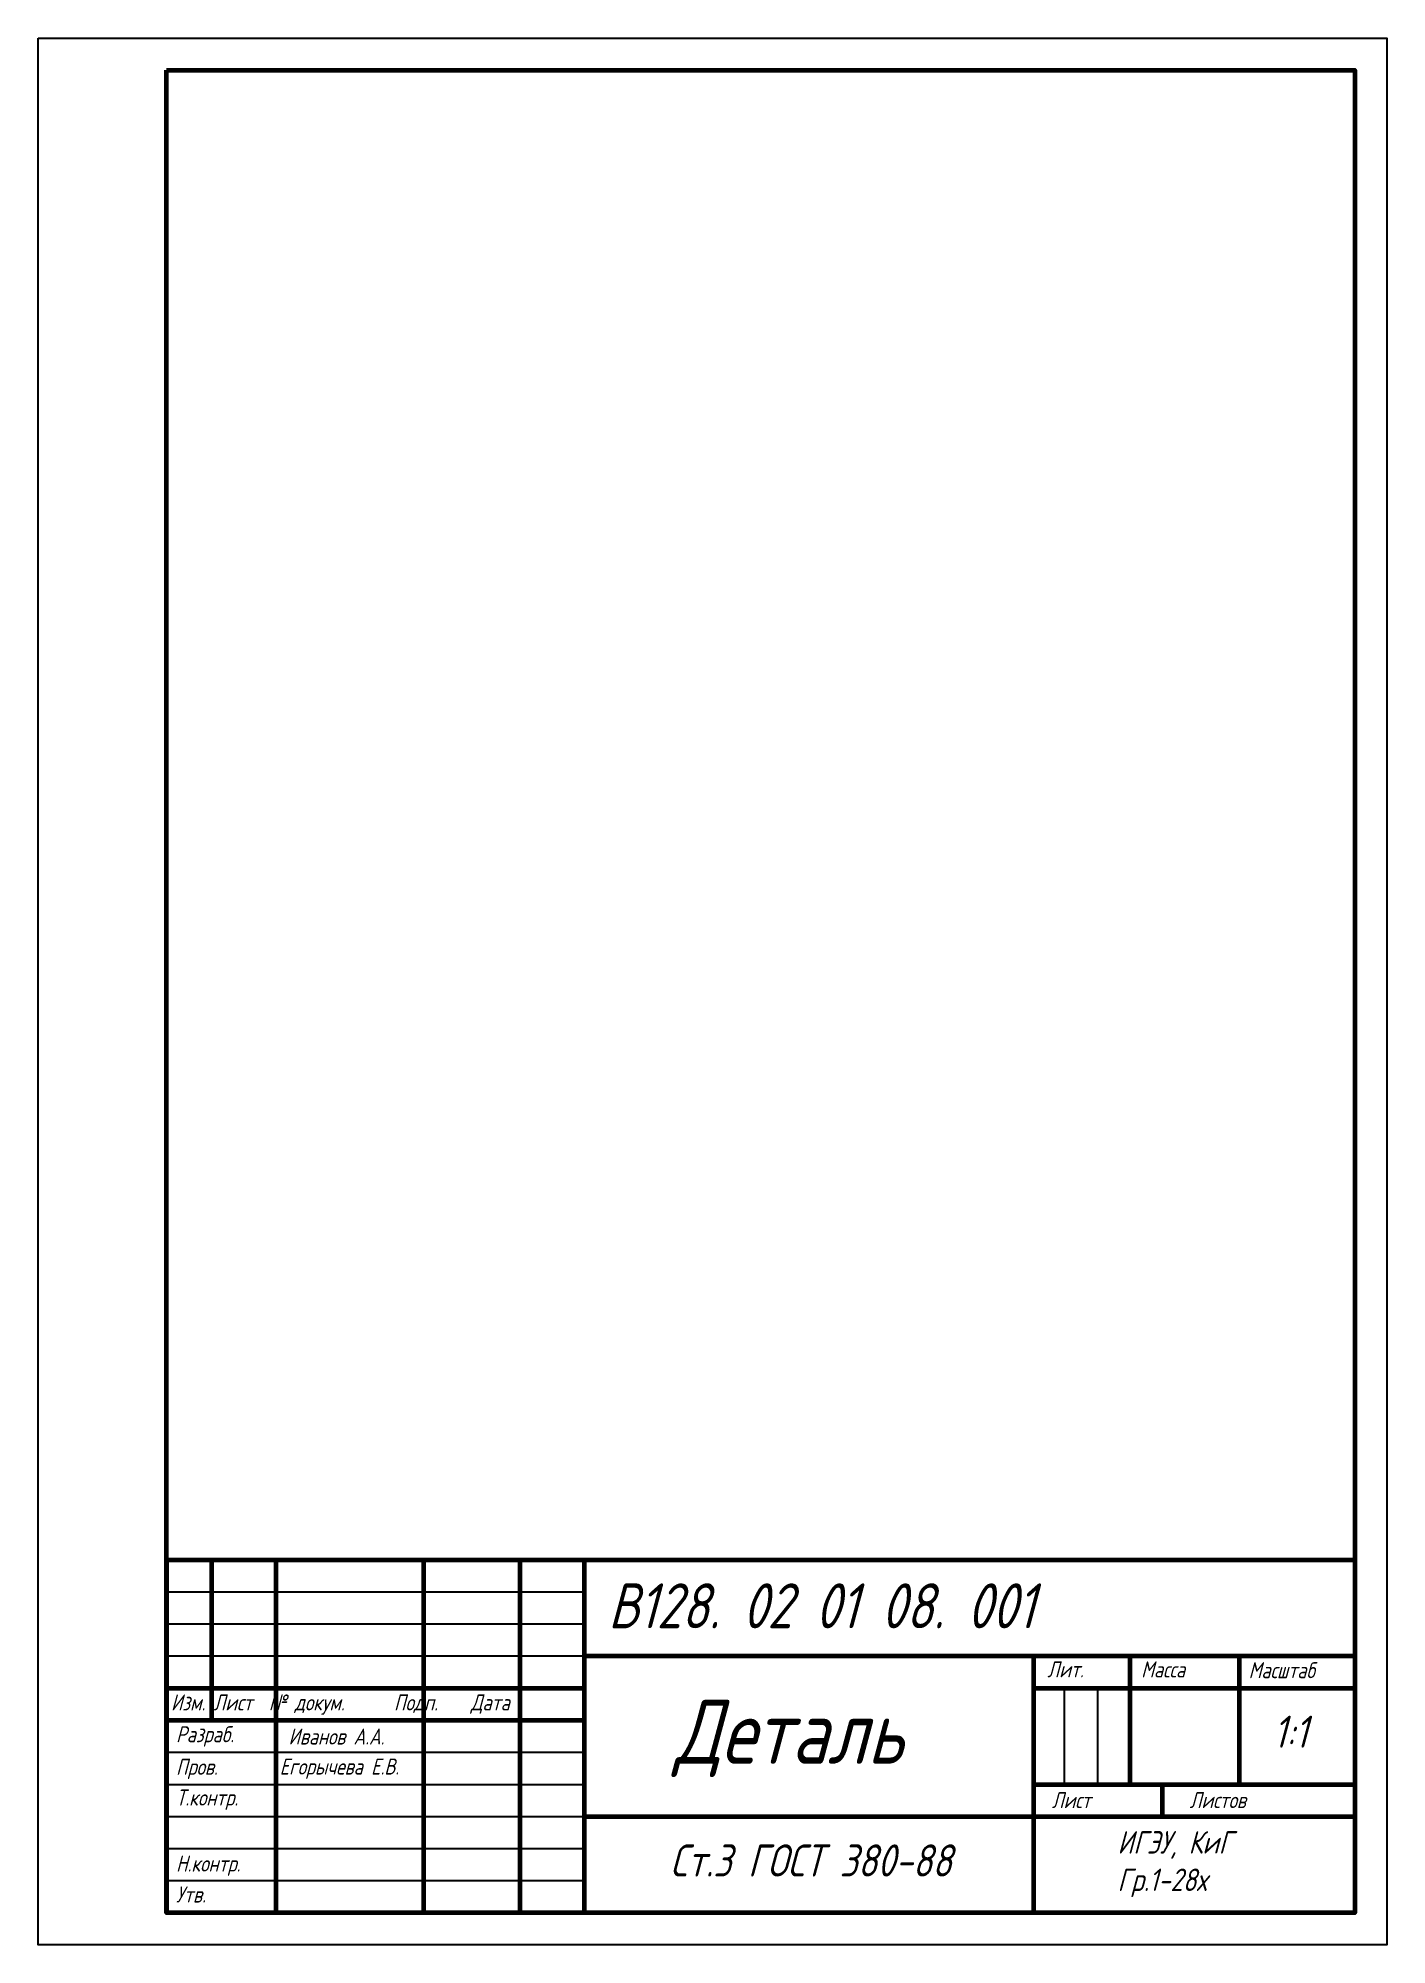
# Paper-space layout 'А4' of a CAD drawing. Header units: millimetres. Extents: x -1 to 209, y -1 to 296.
import ezdxf

# ---------------------------------------------------------------- set-up
doc = ezdxf.new("R2010")
doc.units = ezdxf.units.MM
doc.layers.add('рамка-основные линии', color=160, linetype='Continuous', lineweight=80)
doc.layers.add('рамка-тонкие линии', color=160, linetype='Continuous', lineweight=30)
doc.layers.add('текст', color=170, linetype='Continuous')
doc.layers.add('текст @ 1', color=170, linetype='Continuous')
doc.styles.add('стандарт', font='GOST.ttf', dxfattribs={"oblique": 15, "height": 2.5})
doc.styles.add('стиль 10 ГОСТ', font='GOST.ttf', dxfattribs={"oblique": 15, "height": 10})
doc.styles.add('стиль 2.5 ГОСТ', font='GOST.ttf', dxfattribs={"oblique": 15, "height": 2.5})
doc.styles.add('стиль 3.5 ГОСТ', font='GOST.ttf', dxfattribs={"oblique": 15, "height": 3.5})
doc.styles.add('стиль 5 ГОСТ', font='GOST.ttf', dxfattribs={"oblique": 15, "height": 5})
doc.styles.add('стиль 7 ГОСТ', font='GOST.ttf', dxfattribs={"oblique": 15, "height": 7})

psp = doc.layouts.new('А4')

# ---------------------------------------------------------------- linework, layer by layer
at = {"layer": 'рамка-основные линии'}
for p, q in [((19.311095, 59.199708), (19.311095, 4.199708)), ((19.311095, 59.199708), (204.311095, 59.199708)), ((26.311095, 59.199708), (26.311095, 34.199708)), ((36.311095, 59.199708), (36.311095, 4.199708)), ((59.311095, 59.199708), (59.311095, 4.199708)), ((74.311095, 59.199708), (74.311095, 4.199708)), ((84.311095, 59.199708), (84.311095, 4.199708)), ((84.311095, 44.199708), (204.311095, 44.199708)), ((154.311095, 44.199708), (154.311095, 4.199708)), ((169.311095, 44.199708), (169.311095, 24.199708)), ((186.311095, 44.199708), (186.311095, 24.199708)), ((19.311095, 39.199708), (84.311095, 39.199708)), ((154.311095, 39.199708), (204.311095, 39.199708)), ((19.311095, 34.195597), (84.311095, 34.195597)), ((154.311095, 24.199708), (204.311095, 24.199708)), ((174.311095, 24.199708), (174.311095, 19.199708)), ((84.311095, 19.199708), (204.311095, 19.199708))]:
    psp.add_line(p, q, dxfattribs=at)
psp.add_lwpolyline([(19.311002, 291.199708), (204.311095, 291.199708), (204.311095, 4.199708), (19.311002, 4.199708)], close=True, dxfattribs=at)
at = {"layer": 'рамка-тонкие линии'}
for p, q in [((19.311095, 54.199708), (84.311095, 54.199708)), ((19.311095, 49.199708), (84.311095, 49.199708)), ((19.311095, 44.199708), (84.311095, 44.199708)), ((159.052027, 39.199708), (159.052027, 24.199708)), ((164.241741, 39.199708), (164.241741, 24.199708)), ((19.311095, 29.199708), (84.311095, 29.199708)), ((19.311095, 24.199708), (84.311095, 24.199708)), ((19.311095, 19.199708), (84.311095, 19.199708)), ((19.311095, 14.199708), (84.311095, 14.199708)), ((19.311095, 9.199708), (84.311095, 9.199708))]:
    psp.add_line(p, q, dxfattribs=at)
psp.add_lwpolyline([(-0.688267, 296.199708), (209.311095, 296.199708), (209.311095, -0.800292), (-0.688267, -0.800292)], close=True, dxfattribs=at)

# ---------------------------------------------------------------- texts
at = {"layer": 'текст', "attachment_point": 1}
for s, width, gutter_width, heights, insert, char_height, style in [('В128. 02 01 08. 001', 120.240235, 12.5, [13.251239], (88.072008, 55.510488), 7, 'стиль 7 ГОСТ'), ('Лит.', 1.094527, 12.5, [0], (156.453755, 43.370574), 2.5, 'стиль 2.5 ГОСТ'), ('Масса', 1.094527, 12.5, [0], (171.056276, 43.348048), 2.5, 'стиль 2.5 ГОСТ'), ('Масштаб', 1.094527, 12.5, [0], (187.791516, 43.235142), 2.5, 'стиль 2.5 ГОСТ'), ('Разраб.  ', 15.290313, 12.5, [0], (20.784092, 33.257357), 2.5, 'стиль 2.5 ГОСТ'), ('Пров.    ', 14.238492, 12.5, [0], (20.784092, 28.186438), 2.5, 'стиль 2.5 ГОСТ'), ('Егорычева Е.В.', 47.301595, 17.5, [0], (36.917302, 28.223343), 2.5, 'стиль 3.5 ГОСТ'), ('Т.контр.', 1.094527, 12.5, [0], (20.789667, 23.395081), 2.5, 'стиль 2.5 ГОСТ'), ('Лист', 1.094527, 12.5, [0], (157.140927, 22.996314), 2.5, 'стиль 2.5 ГОСТ'), ('Листов', 1.094527, 12.5, [0], (178.603785, 23.001244), 2.5, 'стиль 2.5 ГОСТ'), ('ИГЭУ, КиГ\\PГр.1-28х', 43.121786, 12.5, [0], (167.366966, 16.919716), 3.5, 'стиль 3.5 ГОСТ'), ('Н.контр.', 1.094527, 12.5, [0], (20.784092, 13.114798), 2.5, 'стиль 2.5 ГОСТ'), ('Утв.', 1.094527, 12.5, [0], (20.784092, 8.298243), 2.5, 'стиль 2.5 ГОСТ')]:
    psp.add_mtext_dynamic_manual_height_columns(s, width=width, gutter_width=gutter_width, heights=heights, dxfattribs=dict(at, insert=insert, char_height=char_height, style=style))
at = {"layer": 'текст', "insert": (19.998339, 38.214274), "char_height": 2.5, "width": 84.242492, "attachment_point": 1, "style": 'стиль 2.5 ГОСТ'}
psp.add_mtext('\\pxr1.57023,t21,26;Изм. Лист  № докум.      Подп.    Дата', dxfattribs=at)
at = {"layer": 'текст', "insert": (98.355396, 37.399815), "char_height": 10, "attachment_point": 1, "style": 'стиль 10 ГОСТ'}
psp.add_mtext('Деталь', dxfattribs=at)
at = {"layer": 'текст @ 1', "insert": (38.288725, 32.902983), "char_height": 2.5, "attachment_point": 1, "style": 'стандарт'}
psp.add_mtext_dynamic_manual_height_columns('Иванов А.А.', width=45.930172, gutter_width=12.5, heights=[0], dxfattribs=at)
at = {"layer": 'текст @ 1', "char_height": 5, "attachment_point": 1, "style": 'стиль 5 ГОСТ'}
for s, insert, width in [('\\pxqc;1:1', (188.970294, 34.901708), 10.634518), ('\\pxqc,tc0;Ст.3 ГОСТ 380-88', (85.69319, 14.844887), 67.869793)]:
    psp.add_mtext(s, dxfattribs=dict(at, insert=insert, width=width))

doc.saveas('drawing.dxf')
